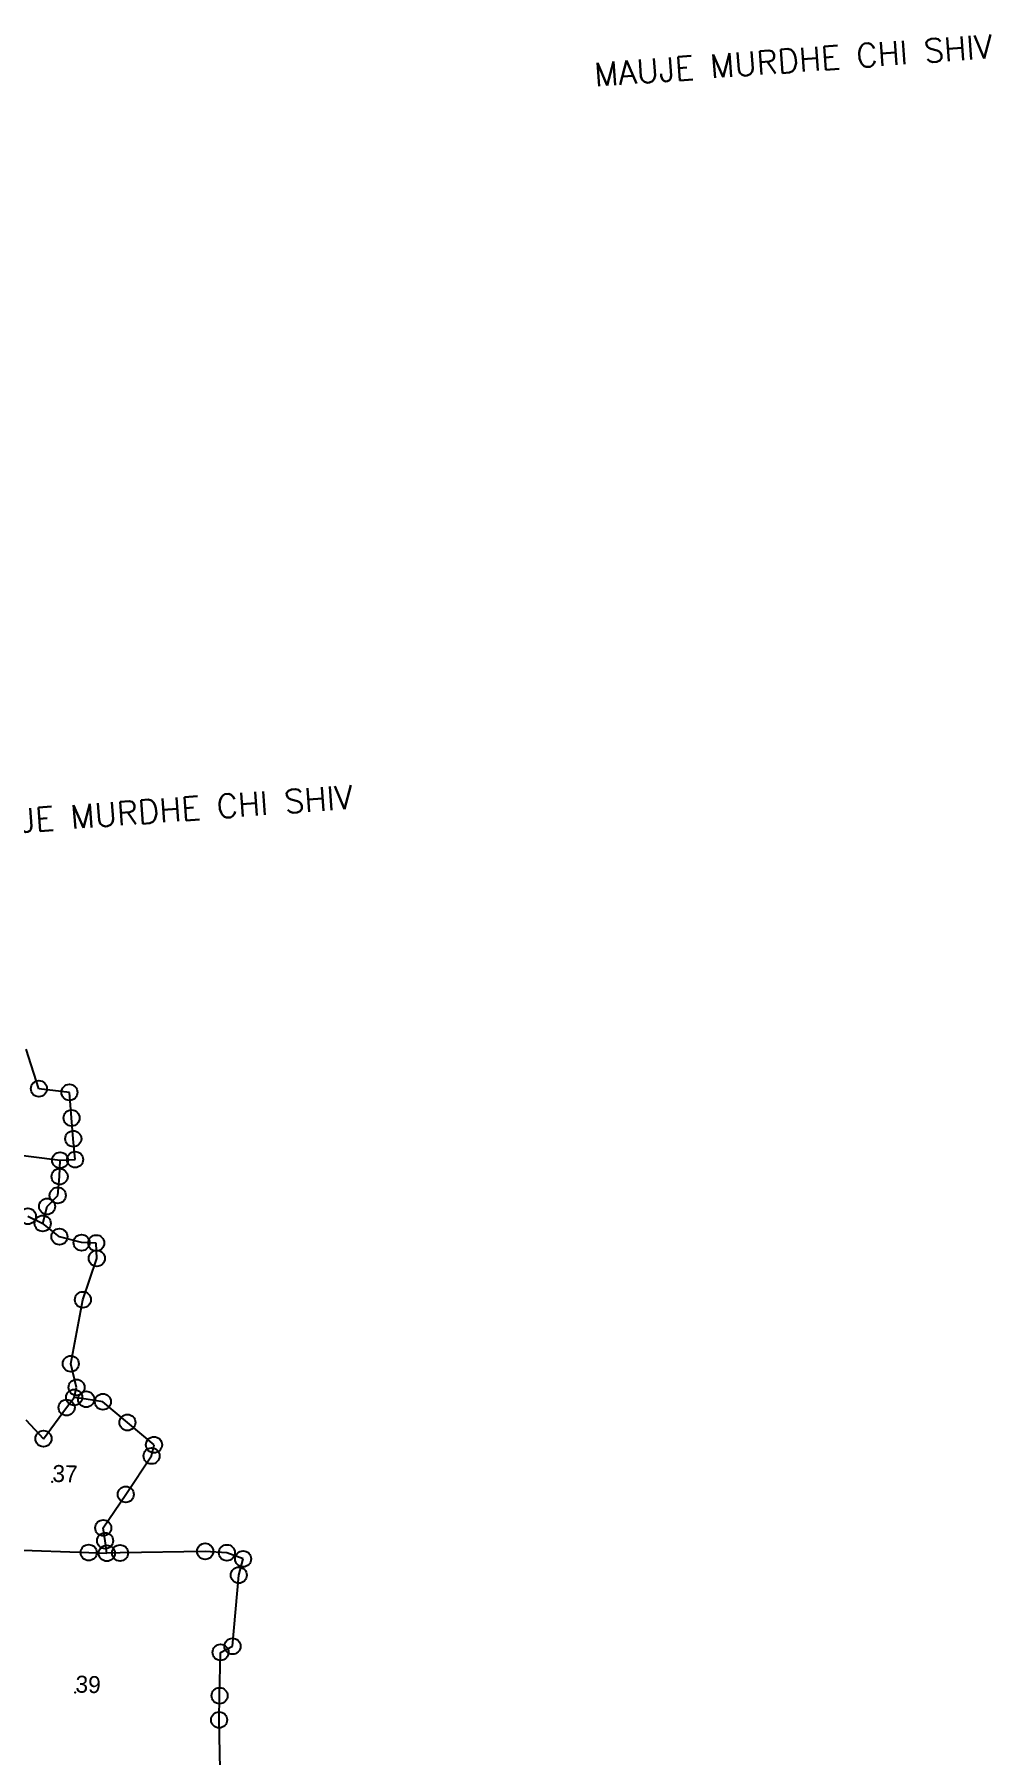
# Model space of a CAD drawing. Header units: metres. Extents: x 269489 to 272737, y 2131918 to 2137028.
# Drawn here: x 271700 to 272212, y 2134394 to 2135317 of the extents above; entities that cross this region are included whole.
import ezdxf

# ---------------------------------------------------------------- set-up
doc = ezdxf.new("R2010")
doc.units = ezdxf.units.M
for name, color, linetype in [('POINT_PARCEL', 7, 'Continuous'), ('POLY_PARCEL', 6, 'Continuous'), ('TEXT_MAPOUT', 7, 'Continuous'), ('TEXT_PARCEL', 7, 'Continuous'), ('V_BOUND_LINE', 7, 'Continuous')]:
    doc.layers.add(name, color=color, linetype=linetype)
doc.styles.get("Standard").update_dxf_attribs({"font": 'simplex.shx'})
doc.styles.add('TEXT_MAP', font='')
doc.styles.get('TEXT_MAP').set_extended_font_data('Kruti Dev 050')

msp = doc.modelspace()

# ---------------------------------------------------------------- linework, layer by layer
for centre in [(271702.03, 2134751.16), (271718.39, 2134749.18), (271719.53, 2134735.44), (271720.46, 2134724.29), (271713.37, 2134712.78), (271721.4, 2134713.13), (271713.13, 2134704.01), (271712.08, 2134693.93), (271696.07, 2134682.76), (271706.38, 2134687.98), (271704.03, 2134678.89), (271712.99, 2134671.78), (271724.93, 2134668.58), (271732.75, 2134668.37), (271733.09, 2134660.15), (271725.6, 2134637.97), (271719.11, 2134603.62), (271722.2, 2134590.94), (271716.88, 2134580.13), (271720.92, 2134585.57), (271727.36, 2134584.59), (271736.32, 2134583.23), (271749.5, 2134572.14), (271704.47, 2134563.43), (271762.43, 2134554.18), (271763.74, 2134560.15), (271748.59, 2134533.55), (271736.54, 2134515.6), (271737.51, 2134508.7), (271728.7, 2134502.36), (271738.46, 2134502.01), (271745.51, 2134502.14), (271791.17, 2134503.02), (271802.85, 2134502.27), (271811.54, 2134498.97), (271809.2, 2134490.26), (271805.84, 2134452.1), (271799.45, 2134448.84), (271798.93, 2134425.59), (271798.64, 2134412.62)]:
    msp.add_circle(centre, 4.31)
at = {"layer": 'POINT_PARCEL'}
for p in [(271709.13, 2134540.29), (271721.52, 2134427.29)]:
    msp.add_point(p, dxfattribs=at)
at = {"layer": 'POLY_PARCEL'}
for p, q in [((271680.61, 2134716.92), (271713.37, 2134712.78)), ((271696.07, 2134682.76), (271704.03, 2134678.89)), ((271716.88, 2134580.13), (271720.92, 2134585.57)), ((271704.47, 2134563.43), (271716.88, 2134580.13)), ((271694.95, 2134573.49), (271704.47, 2134563.43)), ((271688.28, 2134503.82), (271728.7, 2134502.36)), ((271728.7, 2134502.36), (271738.46, 2134502.01))]:
    msp.add_line(p, q, dxfattribs=at)
at = {"layer": 'V_BOUND_LINE'}
for p, q in [((271702.03, 2134751.16), (271695.15, 2134772.4)), ((271718.39, 2134749.18), (271702.03, 2134751.16)), ((271719.53, 2134735.44), (271718.39, 2134749.18)), ((271720.46, 2134724.29), (271719.53, 2134735.44)), ((271721.4, 2134713.13), (271720.46, 2134724.29)), ((271713.37, 2134712.78), (271721.4, 2134713.13)), ((271712.08, 2134693.93), (271713.13, 2134704.01)), ((271713.13, 2134704.01), (271713.37, 2134712.78)), ((271704.03, 2134678.89), (271706.38, 2134687.98)), ((271706.38, 2134687.98), (271712.08, 2134693.93)), ((271712.99, 2134671.78), (271704.03, 2134678.89)), ((271724.93, 2134668.58), (271712.99, 2134671.78)), ((271732.75, 2134668.37), (271724.93, 2134668.58)), ((271733.09, 2134660.15), (271732.75, 2134668.37)), ((271725.6, 2134637.97), (271733.09, 2134660.15)), ((271719.11, 2134603.62), (271725.6, 2134637.97)), ((271722.2, 2134590.94), (271719.11, 2134603.62)), ((271720.92, 2134585.57), (271722.2, 2134590.94)), ((271727.36, 2134584.59), (271720.92, 2134585.57)), ((271736.32, 2134583.23), (271727.36, 2134584.59)), ((271749.5, 2134572.14), (271736.32, 2134583.23)), ((271763.74, 2134560.15), (271749.5, 2134572.14)), ((271762.43, 2134554.18), (271763.74, 2134560.15)), ((271748.59, 2134533.55), (271762.43, 2134554.18)), ((271736.54, 2134515.6), (271748.59, 2134533.55)), ((271737.51, 2134508.7), (271736.54, 2134515.6)), ((271738.46, 2134502.01), (271737.51, 2134508.7)), ((271745.51, 2134502.14), (271738.46, 2134502.01)), ((271791.17, 2134503.02), (271745.51, 2134502.14)), ((271802.85, 2134502.27), (271791.17, 2134503.02)), ((271811.54, 2134498.97), (271802.85, 2134502.27)), ((271809.2, 2134490.26), (271811.54, 2134498.97)), ((271805.84, 2134452.1), (271809.2, 2134490.26)), ((271798.93, 2134425.59), (271799.45, 2134448.84)), ((271799.45, 2134448.84), (271805.84, 2134452.1)), ((271798.64, 2134412.62), (271798.93, 2134425.59)), ((271799.37, 2134377.19), (271798.64, 2134412.62))]:
    msp.add_line(p, q, dxfattribs=at)

# ---------------------------------------------------------------- texts
at = {"layer": 'TEXT_MAPOUT'}
for p in [(272000.29, 2135288.65), (271657.19, 2134886.05)]:
    msp.add_text('MAUJE MURDHE CHI SHIV', height=12.6517, rotation=4.11474, dxfattribs=at).set_placement(p)
at = {"layer": 'TEXT_PARCEL', "style": 'TEXT_MAP'}
for s, p in [('37', (271709.13, 2134540.29)), ('39', (271721.52, 2134427.29))]:
    msp.add_text(s, height=9.109, rotation=358.40793, dxfattribs=at).set_placement(p)

doc.saveas('drawing.dxf')
